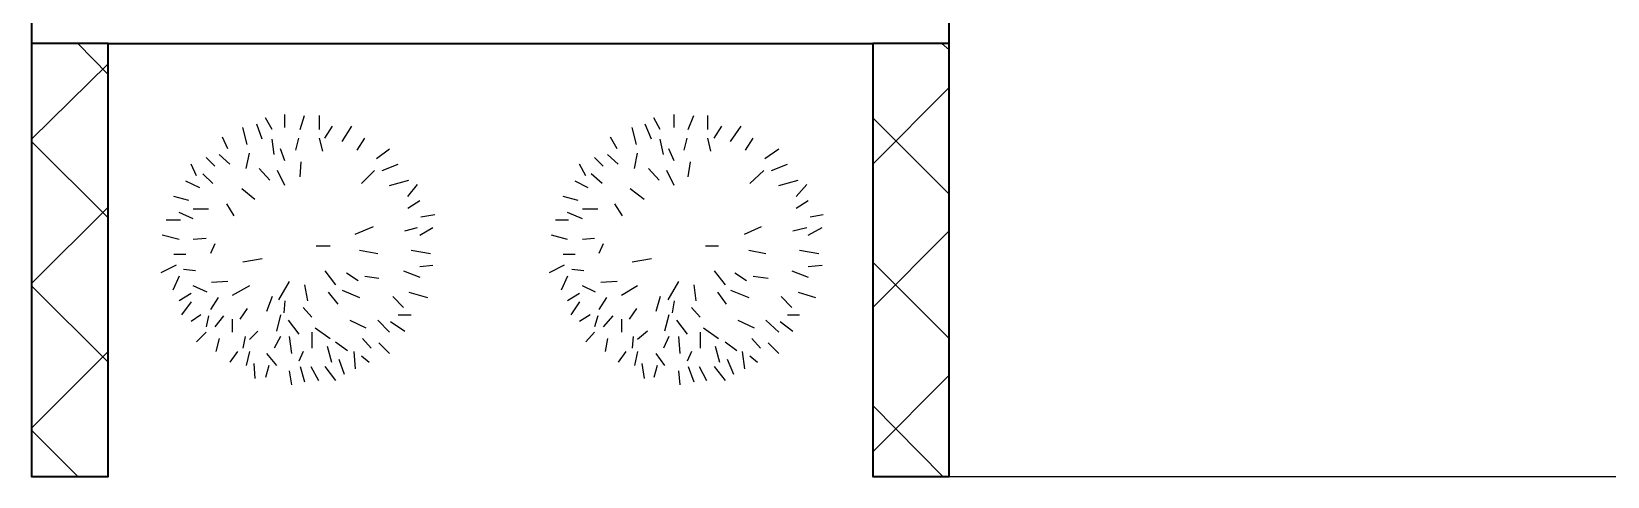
# Model space of a CAD drawing. Header units: millimetres. Extents: x -102235 to 28000, y -9692 to 28742.
# Drawn here: x -87503 to -81317, y -3524 to -1776 of the extents above; entities that cross this region are included whole.
import ezdxf

# ---------------------------------------------------------------- set-up
doc = ezdxf.new("R2010")
doc.units = ezdxf.units.MM
doc.header["$MEASUREMENT"] = 0
for name, color, linetype, lineweight in [('Drawing & Figure_Pen_No__141', 7, 'Continuous', 20), ('Drawing & Figure_Pen_No__41', 7, 'Continuous', 25), ('Drawing & Figure_Pen_No__7', 7, 'Continuous', 35)]:
    doc.layers.add(name, color=color, linetype=linetype, lineweight=lineweight)

msp = doc.modelspace()

# ---------------------------------------------------------------- linework, layer by layer
at = {"layer": 'Drawing & Figure_Pen_No__141', "linetype": 'Continuous', "flags": 128}
for points in [[(-87202.3, -1945.3), (-87320.8, -1822.5)], [(-83900.3, -1847.9), (-83929.9, -1822.5)], [(-87502.9, -2199.3), (-87202.3, -1903)], [(-84200.9, -2296.7), (-83900.3, -1996.1)], [(-83900.3, -2415.2), (-84200.9, -2114.6)], [(-87202.3, -2508.3), (-87502.9, -2207.8)], [(-87502.9, -2766.6), (-87202.3, -2466)], [(-84200.9, -2859.7), (-83900.3, -2559.1)], [(-83900.3, -2982.5), (-84200.9, -2681.9)], [(-87202.3, -3075.6), (-87502.9, -2775)], [(-87502.9, -3333.8), (-87202.3, -3033.3)], [(-84200.9, -3427), (-83900.3, -3126.4)], [(-83925.7, -3524.3), (-84200.9, -3244.9)], [(-87320.8, -3524.3), (-87502.9, -3342.3)]]:
    msp.add_lwpolyline(points, dxfattribs=at)
at = {"layer": 'Drawing & Figure_Pen_No__41', "linetype": 'Continuous', "flags": 128}
for points in [[(-86508, -2152.7), (-86508, -2101.9)], [(-84979.8, -2152.7), (-84979.8, -2101.9)], [(-86656.2, -2220.5), (-86673.1, -2152.7)], [(-86596.9, -2199.3), (-86618.1, -2140)], [(-86558.8, -2161.2), (-86584.2, -2114.6)], [(-86448.8, -2161.2), (-86431.8, -2106.2)], [(-86372.6, -2161.2), (-86372.6, -2106.2)], [(-86351.4, -2195.1), (-86321.8, -2148.5)], [(-86283.7, -2207.8), (-86245.6, -2148.5)], [(-85128, -2220.5), (-85144.9, -2152.7)], [(-85068.7, -2199.3), (-85094.1, -2140)], [(-85034.8, -2161.2), (-85060.2, -2114.6)], [(-84924.8, -2161.2), (-84903.6, -2106.2)], [(-84848.6, -2161.2), (-84848.6, -2106.2)], [(-84823.2, -2195.1), (-84793.5, -2148.5)], [(-84759.7, -2207.8), (-84717.3, -2148.5)], [(-86732.4, -2237.4), (-86753.6, -2190.8)], [(-86550.4, -2258.6), (-86558.8, -2199.3)], [(-86465.7, -2241.6), (-86453, -2195.1)], [(-86359.9, -2245.9), (-86372.6, -2195.1)], [(-86224.4, -2241.6), (-86194.8, -2195.1)], [(-85204.2, -2237.4), (-85229.6, -2190.8)], [(-85022.1, -2258.6), (-85034.8, -2199.3)], [(-84941.7, -2241.6), (-84929, -2195.1)], [(-84835.9, -2245.9), (-84848.6, -2195.1)], [(-84700.4, -2241.6), (-84670.8, -2195.1)], [(-86783.2, -2305.1), (-86817.1, -2271.3)], [(-86723.9, -2296.7), (-86766.3, -2258.6)], [(-86660.4, -2313.6), (-86647.7, -2254.3)], [(-86508, -2284), (-86525, -2237.4)], [(-86448.8, -2347.5), (-86444.5, -2288.2)], [(-86148.2, -2275.5), (-86097.4, -2237.4)], [(-85259.2, -2305.1), (-85293.1, -2271.3)], [(-85199.9, -2296.7), (-85242.3, -2258.6)], [(-85136.4, -2313.6), (-85123.7, -2254.3)], [(-84979.8, -2284), (-85001, -2237.4)], [(-84924.8, -2347.5), (-84916.3, -2288.2)], [(-84624.2, -2275.5), (-84569.2, -2237.4)], [(-86855.2, -2343.2), (-86876.3, -2296.7)], [(-86791.7, -2372.9), (-86829.8, -2334.8)], [(-86567.3, -2360.2), (-86609.6, -2313.6)], [(-86508, -2381.3), (-86537.7, -2322.1)], [(-86207.5, -2372.9), (-86156.7, -2322.1)], [(-86127, -2322.1), (-86063.5, -2296.7)], [(-85326.9, -2343.2), (-85352.3, -2296.7)], [(-85263.4, -2372.9), (-85305.8, -2334.8)], [(-85039.1, -2360.2), (-85081.4, -2313.6)], [(-84979.8, -2381.3), (-85009.4, -2322.1)], [(-84683.5, -2372.9), (-84628.4, -2322.1)], [(-84598.8, -2322.1), (-84535.3, -2296.7)], [(-86842.5, -2389.8), (-86897.5, -2364.4)], [(-86626.6, -2436.4), (-86677.4, -2394)], [(-86097.4, -2381.3), (-86021.2, -2360.2)], [(-86025.4, -2423.7), (-85987.3, -2377.1)], [(-85318.5, -2389.8), (-85369.3, -2364.4)], [(-85098.3, -2436.4), (-85153.4, -2394)], [(-84569.2, -2381.3), (-84493, -2360.2)], [(-84501.4, -2423.7), (-84459.1, -2377.1)], [(-86884.8, -2440.6), (-86944.1, -2423.7)], [(-86707, -2499.9), (-86736.6, -2453.3)], [(-86025.4, -2470.2), (-85978.9, -2440.6)], [(-85356.6, -2440.6), (-85415.8, -2423.7)], [(-85183, -2499.9), (-85212.6, -2453.3)], [(-84501.4, -2470.2), (-84454.9, -2440.6)], [(-86918.7, -2516.8), (-86973.7, -2516.8)], [(-86867.9, -2512.6), (-86922.9, -2487.2)], [(-86808.6, -2474.5), (-86867.9, -2474.5)], [(-85974.6, -2504.1), (-85919.6, -2495.6)], [(-85394.7, -2516.8), (-85445.5, -2516.8)], [(-85339.6, -2512.6), (-85398.9, -2487.2)], [(-85280.4, -2474.5), (-85339.6, -2474.5)], [(-84446.4, -2504.1), (-84395.6, -2495.6)], [(-86922.9, -2593), (-86990.6, -2576.1)], [(-86817.1, -2588.8), (-86867.9, -2593)], [(-86232.9, -2571.8), (-86160.9, -2542.2)], [(-86038.1, -2559.1), (-85987.3, -2546.4)], [(-85978.9, -2576.1), (-85928.1, -2546.4)], [(-85398.9, -2593), (-85462.4, -2576.1)], [(-85293.1, -2588.8), (-85339.6, -2593)], [(-84704.6, -2571.8), (-84636.9, -2542.2)], [(-84514.1, -2559.1), (-84459.1, -2546.4)], [(-84454.9, -2576.1), (-84399.8, -2546.4)], [(-86897.5, -2652.3), (-86944.1, -2652.3)], [(-86783.2, -2609.9), (-86800.1, -2648)], [(-86385.3, -2618.4), (-86330.2, -2618.4)], [(-86215.9, -2635.3), (-86144, -2648)], [(-86012.7, -2635.3), (-85936.5, -2648)], [(-85369.3, -2652.3), (-85415.8, -2652.3)], [(-85259.2, -2609.9), (-85276.1, -2648)], [(-84857, -2618.4), (-84806.2, -2618.4)], [(-84687.7, -2635.3), (-84620, -2648)], [(-84488.7, -2635.3), (-84412.5, -2648)], [(-86935.6, -2694.6), (-86994.9, -2724.2)], [(-86859.4, -2715.8), (-86906, -2711.5)], [(-86596.9, -2669.2), (-86673.1, -2681.9)], [(-86351.4, -2715.8), (-86309.1, -2770.8)], [(-86042.4, -2715.8), (-85978.9, -2741.2)], [(-85978.9, -2698.8), (-85928.1, -2694.6)], [(-85411.6, -2694.6), (-85470.9, -2724.2)], [(-85335.4, -2715.8), (-85382, -2711.5)], [(-85068.7, -2669.2), (-85144.9, -2681.9)], [(-84823.2, -2715.8), (-84780.8, -2770.8)], [(-84518.4, -2715.8), (-84454.9, -2741.2)], [(-84454.9, -2698.8), (-84399.8, -2694.6)], [(-86922.9, -2736.9), (-86948.3, -2792)], [(-86812.8, -2800.4), (-86867.9, -2775)], [(-86732.4, -2758.1), (-86795.9, -2762.3)], [(-86647.7, -2775), (-86715.5, -2813.1)], [(-86491.1, -2758.1), (-86533.4, -2830.1)], [(-86431.8, -2770.8), (-86419.1, -2834.3)], [(-86266.7, -2724.2), (-86220.2, -2753.9)], [(-86194.8, -2736.9), (-86139.7, -2745.4)], [(-85398.9, -2736.9), (-85424.3, -2792)], [(-85288.8, -2800.4), (-85339.6, -2775)], [(-85204.2, -2758.1), (-85267.7, -2762.3)], [(-85123.7, -2775), (-85187.2, -2813.1)], [(-84962.9, -2758.1), (-85005.2, -2830.1)], [(-84903.6, -2770.8), (-84895.1, -2834.3)], [(-84742.7, -2724.2), (-84696.2, -2753.9)], [(-84670.8, -2736.9), (-84611.5, -2745.4)], [(-86876.3, -2804.7), (-86922.9, -2834.3)], [(-86876.3, -2838.5), (-86914.4, -2889.3)], [(-86770.5, -2821.6), (-86800.1, -2868.2)], [(-86558.8, -2817.4), (-86580, -2876.6)], [(-86508, -2834.3), (-86512.3, -2880.9)], [(-86338.7, -2800.4), (-86300.6, -2847)], [(-86283.7, -2792), (-86215.9, -2821.6)], [(-86084.7, -2817.4), (-86042.4, -2859.7)], [(-86021.2, -2800.4), (-85949.2, -2821.6)], [(-85352.3, -2804.7), (-85398.9, -2834.3)], [(-85352.3, -2838.5), (-85386.2, -2889.3)], [(-85246.5, -2821.6), (-85276.1, -2868.2)], [(-85034.8, -2817.4), (-85051.8, -2876.6)], [(-84979.8, -2834.3), (-84988.3, -2880.9)], [(-84810.5, -2800.4), (-84776.6, -2847)], [(-84759.7, -2792), (-84687.7, -2821.6)], [(-84560.7, -2817.4), (-84518.4, -2859.7)], [(-84493, -2800.4), (-84425.2, -2821.6)], [(-86838.2, -2889.3), (-86876.3, -2914.7)], [(-86808.6, -2893.6), (-86817.1, -2935.9)], [(-86749.3, -2893.6), (-86783.2, -2935.9)], [(-86715.5, -2906.3), (-86715.5, -2957.1)], [(-86656.2, -2863.9), (-86685.8, -2906.3)], [(-86525, -2889.3), (-86541.9, -2952.8)], [(-86436.1, -2859.7), (-86402.2, -2897.8)], [(-86063.5, -2889.3), (-86012.7, -2889.3)], [(-85310, -2889.3), (-85352.3, -2914.7)], [(-85280.4, -2893.6), (-85293.1, -2935.9)], [(-85221.1, -2893.6), (-85259.2, -2935.9)], [(-85187.2, -2906.3), (-85187.2, -2957.1)], [(-85128, -2863.9), (-85157.6, -2906.3)], [(-85001, -2889.3), (-85017.9, -2952.8)], [(-84912.1, -2859.7), (-84878.2, -2897.8)], [(-84535.3, -2889.3), (-84488.7, -2889.3)], [(-86817.1, -2957.1), (-86855.2, -2995.2)], [(-86613.9, -2952.8), (-86647.7, -2986.7)], [(-86495.3, -2910.5), (-86453, -2965.5)], [(-86402.2, -2957.1), (-86402.2, -3020.6)], [(-86389.5, -2940.1), (-86330.2, -2982.5)], [(-86254, -2910.5), (-86190.5, -2940.1)], [(-86144, -2910.5), (-86097.4, -2957.1)], [(-86093.2, -2914.7), (-86038.1, -2952.8)], [(-85293.1, -2957.1), (-85326.9, -2995.2)], [(-85085.6, -2952.8), (-85123.7, -2986.7)], [(-84971.3, -2910.5), (-84929, -2965.5)], [(-84878.2, -2957.1), (-84878.2, -3020.6)], [(-84865.5, -2940.1), (-84806.2, -2982.5)], [(-84730, -2910.5), (-84666.5, -2940.1)], [(-84620, -2910.5), (-84569.2, -2957.1)], [(-84564.9, -2914.7), (-84514.1, -2952.8)], [(-86766.3, -2982.5), (-86779, -3033.3)], [(-86664.7, -2974), (-86673.1, -3020.6)], [(-86525, -2974), (-86550.4, -3020.6)], [(-86491.1, -2974), (-86482.6, -3041.7)], [(-86342.9, -3012.1), (-86326, -3075.6)], [(-86309.1, -2995.2), (-86262.5, -3029)], [(-86203.2, -2982.5), (-86169.4, -3020.6)], [(-86139.7, -2999.4), (-86097.4, -3041.7)], [(-85242.3, -2982.5), (-85250.7, -3033.3)], [(-85140.7, -2974), (-85144.9, -3020.6)], [(-85001, -2974), (-85022.1, -3020.6)], [(-84962.9, -2974), (-84958.6, -3041.7)], [(-84818.9, -3012.1), (-84802, -3075.6)], [(-84780.8, -2995.2), (-84734.3, -3029)], [(-84675, -2982.5), (-84641.1, -3020.6)], [(-84611.5, -2999.4), (-84569.2, -3041.7)], [(-86694.3, -3033.3), (-86723.9, -3075.6)], [(-86647.7, -3033.3), (-86660.4, -3088.3)], [(-86630.8, -3079.8), (-86626.6, -3139.1)], [(-86571.5, -3088.3), (-86584.2, -3134.9)], [(-86580, -3041.7), (-86541.9, -3088.3)], [(-86436.1, -3033.3), (-86453, -3071.4)], [(-86448.8, -3092.5), (-86431.8, -3151.8)], [(-86406.4, -3092.5), (-86376.8, -3147.6)], [(-86351.4, -3092.5), (-86309.1, -3147.6)], [(-86296.4, -3062.9), (-86275.2, -3122.2)], [(-86237.1, -3033.3), (-86232.9, -3101)], [(-86207.5, -3050.2), (-86177.8, -3075.6)], [(-85170.3, -3033.3), (-85199.9, -3075.6)], [(-85123.7, -3033.3), (-85136.4, -3088.3)], [(-85106.8, -3079.8), (-85098.3, -3139.1)], [(-85047.5, -3088.3), (-85060.2, -3134.9)], [(-85051.8, -3041.7), (-85017.9, -3088.3)], [(-84912.1, -3033.3), (-84929, -3071.4)], [(-84924.8, -3092.5), (-84903.6, -3151.8)], [(-84882.4, -3092.5), (-84852.8, -3147.6)], [(-84823.2, -3092.5), (-84780.8, -3147.6)], [(-84772.4, -3062.9), (-84747, -3122.2)], [(-84713.1, -3033.3), (-84704.6, -3101)], [(-84683.5, -3050.2), (-84653.8, -3075.6)], [(-86491.1, -3109.5), (-86482.6, -3164.5)], [(-84962.9, -3109.5), (-84958.6, -3164.5)], [(-83900.3, -3524.3), (-78202.2, -3524.3)]]:
    msp.add_lwpolyline(points, dxfattribs=at)
at = {"layer": 'Drawing & Figure_Pen_No__7', "linetype": 'Continuous', "flags": 128}
for points in [[(-87502.9, -1522), (-87502.9, -1822.5)], [(-83900.3, -1822.5), (-83900.3, -1522)], [(-87202.3, -1822.5), (-84200.9, -1822.5)]]:
    msp.add_lwpolyline(points, dxfattribs=at)
for points in [[(-87202.3, -1822.5), (-87502.9, -1822.5), (-87502.9, -3524.3), (-87202.3, -3524.3)], [(-83900.3, -1822.5), (-84200.9, -1822.5), (-84200.9, -3524.3), (-83900.3, -3524.3)]]:
    msp.add_lwpolyline(points, close=True, dxfattribs=at)

doc.saveas('drawing.dxf')
